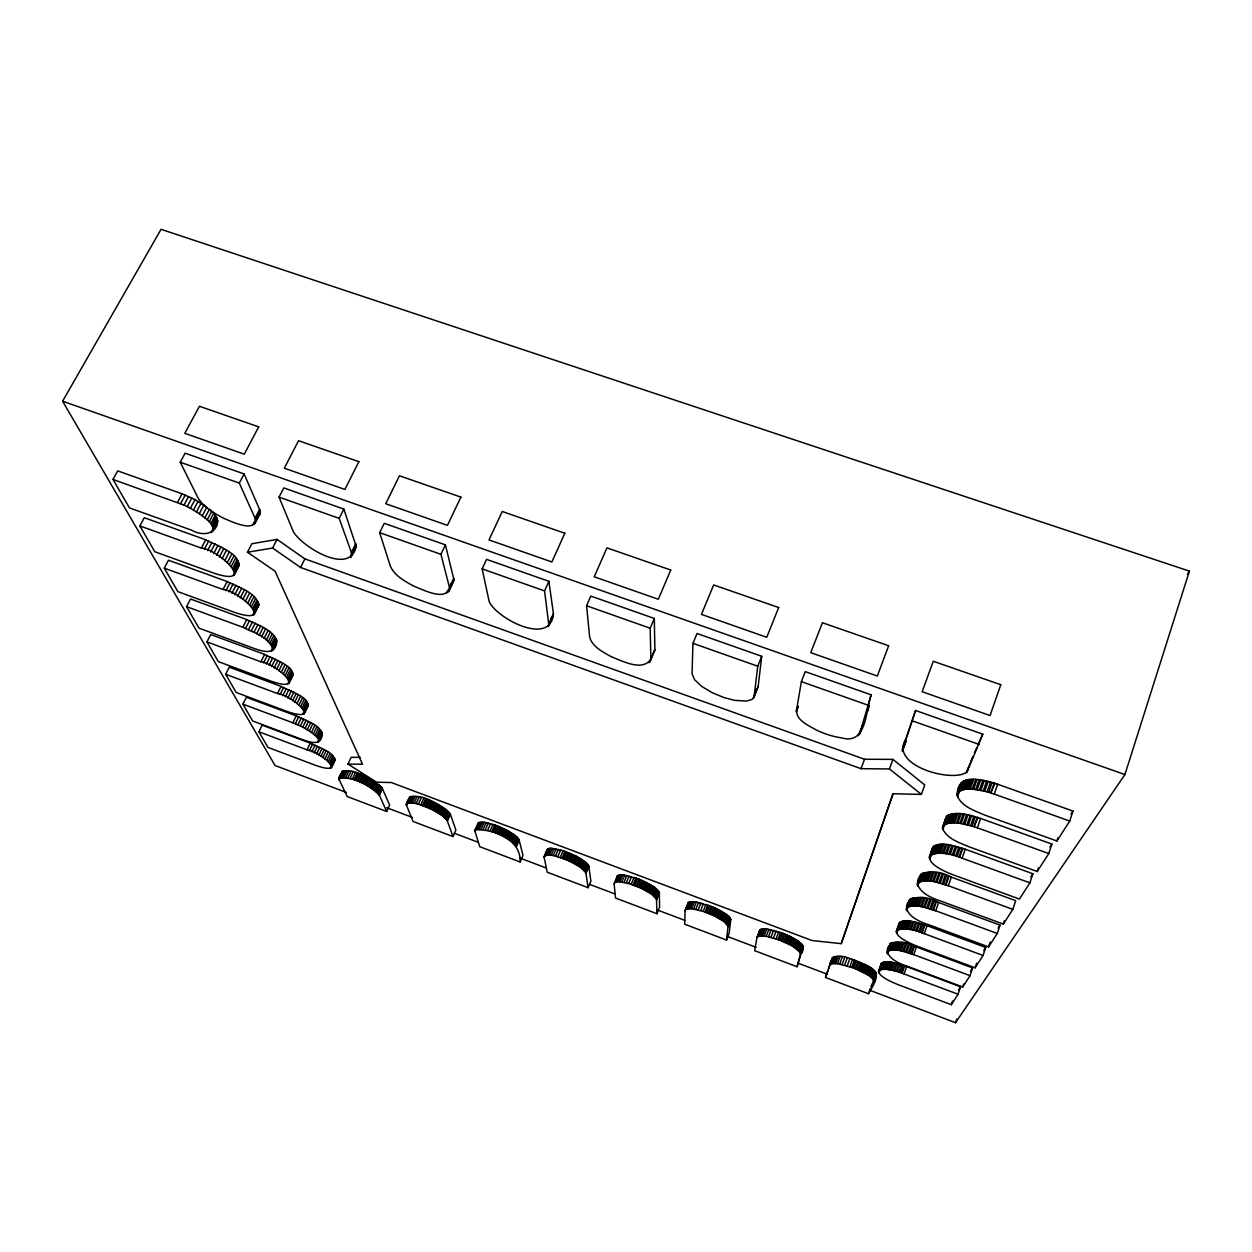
<?xml version="1.0" encoding="UTF-8"?>
<svg xmlns="http://www.w3.org/2000/svg" width="1252" height="1252" viewBox="0 0 1252 1252"><rect width="100%" height="100%" fill="white"/><g stroke="black" fill="none" stroke-linecap="round" stroke-linejoin="round"><path stroke-width="1.5" d="M356.194 546.42L343.846 509.079L283.781 487.92L279.055 497.122L293.391 531.818C302.436 546.936 349.95 576.311 356.194 546.42L350.638 557.563M291.074 676.784C298.899 667.019 270.604 658.067 264.626 654.389L210.696 634.545L206.924 641.885L218.349 661.635L271.042 681.166C307.726 693.843 278.32 664.389 260.917 661.807L206.924 641.885M1029.895 882.848L1019.441 899.061L953.695 875.038C910.752 858.637 933.522 845.554 962.131 858.215L1029.895 882.848L1032.884 873.755L965.229 849.216C955.839 847.103 938.39 838.73 932.333 849.216M685.079 910.58L684.672 924.211L726.567 940.049L729.18 933.256L730.761 919.844L728.789 916.339L714.657 907.716L696.331 901.988L688.412 902.504L685.079 910.58L688.412 902.504M692.951 643.34L692.059 673.732L694.531 679.679L701.746 686.425L711.997 692.591L723.875 697.536L734.736 700.384L746.662 701.057L752.092 699.367L754.017 697.223L758.196 686.299L761.717 656.283L697.035 633.496L692.951 643.34L757.757 666.236L754.017 697.223M942.49 828.261L946.668 816.226C956.951 810.154 970.018 815.459 980.598 818.417L1051.899 844.067L1048.785 853.567L1037.219 871.502L968.046 846.43C958.75 842.314 946.512 838.511 942.49 828.261L945.823 817.759M687.692 907.121L687.958 903.036M873.802 981.74L872.847 978.892L868.982 975.558L853.817 967.984L837.541 963.68L831.594 963.758L829.685 965.12L825.522 977.483L868.465 993.728C879.186 976.231 880.093 971.176 863.739 963.962C853.504 960.456 832.502 947.686 829.685 965.12M306.192 707.317C314.002 698.46 286.458 689.758 281.074 686.378L229.257 667.175L225.657 674.28L236.174 692.481L286.865 711.371C321.983 723.703 294.564 696.3 277.537 693.545L225.657 674.28M957.17 795.286C956.763 771.279 984.322 780.199 997.656 784.253L1072.995 811.077L1069.756 821.062L1056.907 840.984L983.916 814.77C974.119 810.467 961.067 806.304 957.17 795.286L961.614 782.516M212.809 531.098C221.557 523.446 216.909 514.682 209.413 509.298L204.858 517.905C224.124 531.521 205.046 537.937 192.072 530.363L129.425 507.874L112.977 479.422L117.704 470.877L182.072 493.804L195.015 499.611L206.783 507.17L202.229 515.808L204.858 517.905M796.241 711.903L801.374 681.636L805.255 671.62L871.204 694.86C865.68 709.743 867.057 745.3 841.751 737.882C832.971 736.645 824.426 733.875 816.414 730.057C808.604 725.44 791.984 718.57 798.119 707.067M902.254 749.932L915.572 710.494L982.789 734.173L967.139 771.655C954.337 783.627 888.075 765.755 906.057 738.79L915.572 710.494M322.202 733.578C321.764 747.334 308.884 741.669 301.482 739.275L252.654 720.98L242.919 704.14L246.362 697.286L296.239 715.878C305.238 720.823 330.982 727.49 318.133 741.857M237.16 567.751C244.844 554.636 214.061 544.542 205.704 539.784L144.309 517.718L139.864 525.918L154.794 551.725L214.608 573.4C256.863 587.125 220.086 549.972 201.353 548.079L139.864 525.918M333.58 761.498C337.68 752.577 316.459 746.865 310.261 743.156L262.184 725.143L258.898 731.778L267.928 747.381L315.019 765.128C347.336 776.756 323.345 752.906 307.022 749.838L258.898 731.778M797.086 966.732L800.466 954.102L799.965 952.13L792.626 946.152L779.918 940.158L766.208 936.308L758.524 936.214L756.928 937.67L754.674 950.691L797.086 966.732L803.111 946.543L798.792 941.394L784.081 933.663L766.756 928.968L760.387 929.579L756.928 937.67M614.122 883.834L615.155 882.191L618.441 881.658L628.739 883.505L641.18 888.2L651.353 893.912L656.502 899.296L656.924 913.71L615.546 898.06L614.122 883.834L617.361 875.758L622.807 874.851L639.24 879.217L654.139 886.995L659.35 892.958L659.601 906.996L656.924 913.71M616.939 876.995L617.361 875.758M406.305 804.801C408.95 784.785 443.521 805.599 450.407 814.316L455.9 830.076L452.989 836.571L413.097 821.468L406.305 804.801L409.764 797.008M726.567 940.049L728.054 926.277L723.938 921.488L714.25 915.807L703.217 911.378L691.589 908.702L685.689 909.422M409.42 797.524L409.529 798.948M257.349 607.126C261.308 593.855 236.425 586.64 227.16 581.523L168.472 560.239L164.278 568.142L177.878 591.648L235.126 612.557C275.346 625.953 241.307 591.648 223.044 589.504L164.278 568.142M650.148 661.682L654.874 649.616L654.311 618.457L590.819 596.077L586.562 605.749L589.692 637.299C592.478 646.924 602.728 651.854 610.819 656.471C622.307 661.056 642.777 671.917 650.883 659.068L650.164 628.222L654.311 618.457M445.415 544.87L440.939 554.307L449.452 587.376C446.573 602.055 422.91 589.661 413.755 586.124C404.897 581.272 394.818 575.936 390.405 566.358L379.669 532.663L384.254 523.32L445.415 544.87L453.944 579.692L448.905 591.32M958.062 994.244L951.317 1004.699L898.607 984.854C863.943 971.145 881.471 963.946 904.069 973.978L958.062 994.244L960.55 986.811L906.62 966.607C900.125 965.261 883.787 956.888 881.408 965.652M886.964 952.303C893.944 946.215 905.759 952.788 913.757 954.65L970.034 975.668L972.616 967.952L916.417 946.997C889.264 931.911 871.423 955.104 907.841 966.434L962.741 986.999L970.034 975.668M276.755 641.274C275.847 656.111 262.45 651.306 253.859 648.348L198.974 628.144L186.548 606.641L190.523 599.019L246.722 619.568C257.427 625.108 286.661 633.903 272.247 650.414M983.055 955.479L975.12 967.796L917.857 946.465C880.328 931.801 899.609 922.708 924.289 933.663L983.055 955.479L985.731 947.451L927.043 925.713C919.829 924.148 901.784 915.353 899.312 925.431M255.001 523.461L260.134 513.602L260.181 510.879L244.109 473.945L185.124 453.177L180.241 462.223L198.051 497.889C203.794 507.357 213.935 513.117 223.466 518.187C231.025 521.348 256.816 533.915 255.048 518.172L239.304 483.084L180.241 462.223M758.571 936.324L759.573 930.69M906.245 908.952C913.663 901.69 926.981 908.717 935.76 910.783L997.265 933.46L1000.035 925.118L938.624 902.504C908.999 886.322 889.139 912.395 928.765 924.743L988.595 946.903L997.265 933.46M917.215 884.272C924.884 876.306 939.078 883.568 948.327 885.743L1012.805 909.359L1015.685 900.657L951.301 877.12C920.267 860.327 899.202 888.106 940.659 901.033L1003.306 924.086L1012.805 909.359M960.675 784.221L960.863 787.195M474.743 830.608L474.915 829.966C492.74 828.636 521.192 838.918 520.143 861.971L479.766 846.696L474.743 830.608L478.311 822.783L484.18 822.235L495.448 825.178L508.062 830.874L516.732 836.837L519.189 840.217L522.976 855.398L520.143 861.971M859.764 733.437L871.204 694.86M802.172 952.866L803.189 949.141M867.855 710.995L869.342 705.471M758.196 686.299L753.235 698.413M548.908 625.624L544.573 590.913L548.892 581.319L486.574 559.362L482.161 568.877L489.156 601.508C496.872 618.785 550.943 646.846 553.415 613.59L548.892 581.319M869.561 990.191L955.526 1022.681L1124.922 774.55L1189.4 571.115L161.038 229.319L62.6 401.203L275.049 765.504L346.397 792.469M351.389 556.577L351.389 552.461L339.198 518.375L343.846 509.079M1056.907 840.984L1057.956 837.744M889.765 944.227L890 946.356M1037.219 871.502L1038.44 867.793M988.595 946.903L990.222 942.02M1003.306 924.086L1004.433 920.689M955.526 1022.681L956.763 1019.003M975.12 967.796L976.685 963.085M828.636 968.798L832.251 958.046M951.317 1004.699L952.537 1001.052M962.741 986.999L963.743 983.978M909.281 900.172L909.453 902.661M920.376 875.085L920.533 877.793M1069.756 821.062L994.291 794.112L997.656 784.253M942.772 826.476C950.409 819.215 963.038 824.317 972.068 826.085L975.308 816.695M957.311 793.878C963.289 785.583 976.31 790.028 984.761 791.248L988.141 781.404M962.131 858.215L965.229 849.216M972.068 826.085L974.072 826.711L977.296 817.306M974.072 826.711L978 817.525M984.761 791.248L987.155 791.859L990.535 782.015M987.155 791.859L988.689 792.297L992.053 782.437M1048.785 853.567L977.374 827.822L980.598 818.417M988.689 792.297L990.802 792.939L994.182 783.079M990.802 792.939L994.917 783.314M347.962 764.08L376.586 782.203L391.297 782.531L812.11 940.549L841.234 943.648L892.926 793.752L921.378 794.394L924.743 784.926L892.926 759.369L864.537 759.26L304.878 558.877L277.052 539.393L251.84 543.744L247.458 552.226L275.08 571.225L362.501 764.221L347.962 764.08L351.155 757.335L360.263 757.366M893.146 793.58L841.234 943.648M952.24 855.21L955.339 846.227M933.522 909.985L936.386 901.706M963.336 823.957L966.575 814.582M975.746 789.558L979.142 779.761M943.538 884.115L946.512 875.508M953.586 855.554L956.7 846.571M964.729 824.223L967.968 814.849M977.155 789.746L980.551 779.933M935.76 910.783L938.624 902.504M945.354 884.694L948.327 876.087M955.73 856.133L958.829 847.15M945.98 884.914L948.953 876.29M966.935 824.724L970.175 815.334M979.424 790.122L982.82 780.293M957.107 856.54L960.206 847.557M968.375 825.068L971.599 815.678M980.895 790.388L984.291 780.559M948.327 885.743L951.301 877.12M959.001 857.135L962.099 848.152M959.658 857.354L962.757 848.355M970.629 825.678L973.868 816.273M983.258 790.888L986.639 781.06M902.097 973.258L904.664 965.887M924.899 907.497L927.779 899.233M933.757 881.705L936.746 873.113M943.617 853.629L946.731 844.677M916.902 931.253L919.657 923.303M954.681 822.924L957.921 813.581M966.372 789.261L969.768 779.495M909.578 953.195L912.238 945.557M967.483 789.183L970.879 779.417M926.809 907.966L929.673 899.703M935.682 882.081L938.671 873.489M945.542 853.88L948.64 844.928M904.069 973.978L906.62 966.607M911.159 953.727L913.819 946.074M918.749 931.785L921.503 923.851M956.575 823.033L959.814 813.69M911.706 953.914L914.367 946.262M969.017 789.151L972.413 779.37M928.029 908.279L930.893 900.032M936.934 882.347L939.908 873.755M946.794 854.083L949.908 845.116M919.923 932.161L922.693 924.211M957.827 823.143L961.067 813.784M970.237 789.151L973.633 779.37M913.757 954.65L916.417 946.997M921.566 932.693L924.336 924.743M929.97 908.842L932.834 900.579M938.922 882.832L941.911 874.225M948.828 854.459L951.927 845.491M959.861 823.393L963.101 814.019M922.145 932.897L924.899 924.946M972.256 789.23L975.652 779.448M931.206 909.218L934.07 900.955M940.205 883.161L943.194 874.553M950.143 854.725L953.241 845.757M961.192 823.581L964.431 814.223M973.587 789.339L976.983 779.542M924.289 933.663L927.043 925.713M932.928 909.781L935.792 901.503M942.24 883.724L945.213 875.117M900.047 950.722L902.723 943.1M934.055 853.692L937.169 844.787M944.024 824.943L947.263 815.678M893.521 970.707L896.088 963.351M924.68 880.876L927.669 872.331M942.834 829.653L947.764 815.334M916.354 906.072L919.218 897.856M908.31 929.36L911.08 921.441M945.291 824.192L948.531 814.911M901.08 950.925L903.756 943.304M925.604 880.86L928.593 872.315M935.119 853.52L938.233 844.615M894.554 970.973L897.121 963.602M945.933 823.91L949.173 814.629M935.995 853.41L939.094 844.505M917.951 906.229L920.83 898.013M926.903 880.892L929.892 872.331M946.888 823.597L950.127 814.316M909.954 929.626L912.724 921.707M957.217 794.253L961.286 782.938M902.755 951.301L905.415 943.664M937.216 853.332L940.315 844.411M947.686 823.409L950.925 814.113M958.875 791.593L962.256 781.905M896.213 971.411L898.779 964.04M919.015 906.37L921.895 898.138M927.935 880.954L930.909 872.394M911.033 929.829L913.803 921.91M957.498 796.82L962.804 781.514M903.834 951.551L906.495 943.914M938.202 853.301L941.301 844.38M948.813 823.19L952.052 813.878M960.221 790.748L963.617 781.029M966.372 772.828L968.093 767.867M897.277 971.708L899.844 964.353M967.139 771.655L970.018 763.36M960.926 790.435L964.306 780.716M920.752 906.651L923.632 898.404M929.626 881.111L932.615 872.534M949.736 823.065L952.991 813.753M912.786 930.205L915.556 922.27M939.563 853.316L942.678 844.396M961.943 790.075L965.339 780.34M905.572 952.005L908.232 944.368M898.983 972.225L901.55 964.854M930.737 881.236L933.726 872.66M951.035 822.955L954.29 813.628M921.895 906.855L924.758 898.607M940.643 853.363L943.758 844.427M962.788 789.824L966.184 780.09M913.913 930.471L916.683 922.536M906.683 952.318L909.343 944.681M900.063 972.569L902.629 965.198M952.083 822.908L955.323 813.581M963.993 789.574L967.389 779.824M932.568 881.502L935.557 872.926M915.728 930.925L918.498 922.99M923.726 907.231L926.59 898.983M942.427 853.504L945.542 844.552M964.979 789.417L968.375 779.667M953.523 822.893L956.778 813.55M901.565 973.086L904.132 965.699M908.451 952.85L911.112 945.197M896.573 933.241L900.438 921.863M890.704 950.018L893.365 942.443M884.428 969.314L887.011 961.99M898.263 929.469L901.017 921.613M891.565 949.955L894.225 942.365M898.779 929.297L901.534 921.441M885.195 969.345L887.762 962.021M906.26 909.672L909.797 899.421M892.269 949.924L894.93 942.333M899.515 929.125L902.285 921.269M907.418 907.184L910.282 899.03M907.825 906.949L910.689 898.779M900.157 929.031L902.911 921.159M906.604 910.767L908.31 905.9M886.259 969.439L888.826 962.099M893.255 949.924L895.916 942.318M908.451 906.667L911.315 898.498M901.049 928.937L903.819 921.049M908.983 906.479L911.863 898.294M887.105 969.517L889.671 962.193M894.053 949.955L896.714 942.349M901.8 928.89L904.554 921.002M909.781 906.276L912.645 898.091M917.215 885.054L920.956 874.272M918.483 882.316L921.456 873.833M895.164 950.033L897.825 942.427M910.439 906.151L913.318 897.966M917.559 886.228L921.895 873.552M888.497 969.721L891.08 962.365M902.833 928.874L905.603 920.987M919.578 881.737L922.567 873.223M896.056 950.111L898.717 942.506M911.393 906.041L914.273 897.841M920.157 881.518L923.147 873.004M889.421 969.862L892.003 962.522M903.678 928.89L906.432 921.002M912.176 905.978L915.04 897.778M929.25 857.182L932.568 847.573M921.002 881.298L923.976 872.769M929.25 858.027L933.178 846.665M897.512 950.299L900.172 942.678M904.836 928.953L907.606 921.065M921.691 881.142L924.68 872.613M930.627 855.038L933.742 846.164M913.271 905.947L916.135 897.747M929.594 859.31L934.211 845.851M890.923 970.143L893.505 962.788M905.759 929.031L908.529 921.128M931.801 854.365L934.915 845.491M898.482 950.44L901.143 942.819M914.148 905.947L917.027 897.747M922.708 881.001L925.682 872.472M891.925 970.347L894.491 962.991M932.411 854.13L935.526 845.241M923.522 880.923L926.511 872.394M942.521 827.322L946.668 816.226M933.303 853.864L936.418 844.975M907.293 929.203L910.063 921.3M915.368 905.994L918.248 897.794M871.392 977.421L873.927 970.253M871.861 977.843L874.397 970.691M872.503 978.501L875.038 971.349M872.847 978.892L875.383 971.74M873.301 979.487L875.821 972.35M868.465 993.728L870.312 988.517M873.52 979.846L876.04 972.71M873.771 980.394L876.29 973.242M873.912 981.271L876.384 973.571M878.466 971.442L881.377 963.304M878.513 972.021L881.58 963.085M879.42 970.081L881.987 962.788M878.857 972.898L882.331 962.6M880.297 969.705L882.863 962.397M880.751 969.58L883.317 962.272M887.011 952.928L890.219 943.601M881.424 969.439L884.006 962.131M887.981 950.831L890.641 943.272M888.357 950.628L891.017 943.069M882.003 969.377L884.569 962.052M887.355 953.867L889.468 947.858M888.904 950.409L891.565 942.834M889.389 950.268L892.05 942.693M882.817 969.314L885.383 961.99M896.197 931.551L899.374 922.693M896.229 932.224L899.593 922.442M883.489 969.298L886.056 961.974M890.109 950.111L892.77 942.537M897.293 929.939L900.047 922.082M863.395 972.241L865.946 965.057M864.584 972.867L867.135 965.699M865.445 973.352L867.996 966.184M866.525 973.978L869.076 966.81M867.307 974.463L869.858 967.295M868.278 975.089L870.829 967.921M868.982 975.558L871.517 968.391M869.983 976.278L872.519 969.111M870.563 976.732L873.098 969.564M855.351 968.578L857.917 961.411M856.321 968.97L858.872 961.802M857.823 969.596L860.374 962.428M858.856 970.05L861.423 962.882M860.202 970.66L862.753 963.492M861.188 971.129L863.739 963.962M862.456 971.755L865.007 964.588M847.26 965.793L849.826 958.625M849.936 966.622L852.502 959.455M851.908 967.295L854.474 960.127M852.643 967.561L855.194 960.378M853.817 967.984L856.368 960.816M837.541 963.68L840.108 956.544M839.748 964.009L842.314 956.872M842.126 964.478L844.693 957.326M844.646 965.073L847.213 957.921M825.522 977.483L828.026 970.582M830.045 964.556L832.596 957.467M830.686 964.087L833.269 956.997M831.594 963.758L834.161 956.653M832.752 963.555L835.319 956.45M834.129 963.477L836.712 956.356M835.741 963.524L838.308 956.387M272.748 649.725C270.103 637.143 253.045 632.526 242.81 627.252L186.548 606.641M247.458 552.226L272.623 548.047L300.558 567.469L861.047 768.681L889.436 768.947L892.926 759.369M902.473 748.633L906.057 738.79M902.285 750.777L905.853 740.949M902.41 751.403L905.978 741.591M794.425 947.263L797.039 940.174M861.047 768.681L864.537 759.26M795.13 947.733L797.759 940.659M796.178 948.468L798.792 941.394M796.788 948.922L799.402 941.848M797.649 949.626L800.263 942.553M798.15 950.065L800.764 942.991M798.839 950.737L801.452 943.664M799.214 951.144L801.828 944.071M799.715 951.755L802.313 944.697M799.965 952.13L802.579 945.072M800.278 952.678L802.876 945.62M800.404 953.007L803.001 945.964M800.513 953.586L803.111 946.402M800.466 954.102L803.064 947.06M786.256 942.819L788.901 935.729M787.258 943.288L789.887 936.199M788.525 943.914L791.154 936.825M789.464 944.399L792.093 937.31M790.654 945.025L793.283 937.936M791.53 945.51L794.159 938.421M792.626 946.152L795.255 939.063M793.424 946.637L796.053 939.548M778.04 939.485L780.685 932.396M778.76 939.736L781.404 932.646M779.918 940.158L782.563 933.069M781.436 940.753L784.081 933.663M858.215 735.8L863.426 723.656M859.216 734.674L862.863 724.908M782.39 941.144L785.035 934.055M783.893 941.77L786.522 934.665M784.926 942.208L787.571 935.119M770.935 937.31L773.595 930.236M773.486 938.014L776.146 930.94M776.115 938.828L778.76 931.738M759.588 935.98L762.233 928.953M760.872 935.87L763.532 928.843M762.39 935.886L765.035 928.843M764.096 936.011L766.756 928.968M766.208 936.308L768.869 929.25M768.493 936.746L771.154 929.673M757.178 937.075L759.823 930.079M757.726 936.574L760.387 929.579M758.524 936.214L761.185 929.203M725.362 922.646L728.054 915.65M726.097 923.319L728.789 916.339M726.504 923.741L729.196 916.761M727.052 924.367L729.744 917.387M727.349 924.758L730.026 917.779M727.709 925.322L730.385 918.358M727.866 925.666L730.558 918.702M728.022 926.12L730.698 919.156L728.085 926.793M717.678 917.544L720.385 910.533M718.554 918.029L721.277 911.018M719.681 918.671L722.388 911.659M720.479 919.156L723.202 912.16M721.496 919.797L724.204 912.786M722.232 920.267L724.939 913.271M723.296 921.018L726.003 914.023M723.938 921.488L726.63 914.492M724.845 922.208L727.537 915.212M709.414 913.663L712.138 906.651M710.901 914.273L713.624 907.277M711.934 914.727L714.657 907.716M713.264 915.337L715.987 908.326M714.25 915.807L716.973 908.796M715.534 916.433L718.241 909.422M796.303 710.839L798.181 706.003M716.473 916.902L719.196 909.907M700.65 910.58L703.389 903.584M703.217 911.378L705.956 904.382M705.111 912.019L707.85 905.024M705.815 912.27L708.554 905.274M706.957 912.692L709.696 905.697M708.476 913.271L711.199 906.276M691.589 908.702L694.328 901.737M693.592 908.968L696.331 901.988M695.799 909.359L698.538 902.379M698.162 909.907L700.901 902.927M686.393 909.03L689.132 902.097M687.348 908.764L690.087 901.816M688.537 908.623L691.276 901.659M689.962 908.592L692.7 901.643M656.048 898.31L658.802 891.424M656.251 898.67L659.006 891.784M656.502 899.296L659.209 892.253M656.596 899.844L659.35 892.958M757.757 666.236L761.717 656.283M648.473 892.034L651.259 885.101M649.506 892.676L652.292 885.759M650.257 893.161L653.028 886.244M651.353 893.912L654.139 886.995M652.01 894.382L654.78 887.465M652.949 895.117L655.735 888.2M653.497 895.571L656.283 888.654M654.28 896.26L657.05 889.358M654.718 896.682L657.488 889.781M655.312 897.324L658.082 890.438M655.625 897.731L658.395 890.829M641.18 888.2L643.997 881.267M642.182 888.67L644.983 881.737M643.465 889.296L646.251 882.363M644.404 889.765L647.206 882.848M645.625 890.407L648.411 883.489M646.517 890.892L649.303 883.975M647.644 891.549L650.43 884.616M633.105 884.914L635.922 877.996M633.809 885.164L636.626 878.231M634.936 885.571L637.737 878.654M636.423 886.15L639.24 879.217M637.362 886.526L640.163 879.608M638.833 887.152L641.634 880.219M639.85 887.59L642.667 880.657M624.028 882.331L626.845 875.43M626.313 882.848L629.13 875.946M628.739 883.505L631.556 876.588M631.243 884.272L634.06 877.355M615.155 882.191L617.972 875.336M616.015 881.877L618.832 875.023M617.126 881.705L619.943 874.835M618.441 881.658L621.258 874.772M619.99 881.737L622.807 874.851M621.9 881.956L624.732 875.07M547.187 849.357L544.041 856.728L547.234 872.221L588.111 887.684L590.881 881.032L588.831 866.431L586.202 862.706L576.123 856.118L563.071 850.687L550.723 848.246L547.703 848.903L546.936 850.656M588.111 887.684L585.842 872.66L580.302 867.151L583.166 860.312M580.975 867.636L583.839 860.797M581.961 868.372L584.825 861.533M582.54 868.825L585.388 862.002M583.354 869.53L586.202 862.706M583.823 869.968L586.672 863.144M584.465 870.625L587.313 863.817M584.825 871.032L587.658 864.224M585.279 871.642L588.127 864.835M585.529 872.002L588.362 865.195M585.779 872.487L588.612 865.68M585.842 872.66L588.675 865.852M585.999 873.223L588.831 866.431M580.302 867.151L572.289 862.487L575.169 855.648M573.244 862.972L576.123 856.118M574.465 863.614L577.344 856.759M575.372 864.099L578.236 857.26M576.515 864.756L579.379 857.902M577.36 865.242L580.224 858.402M578.408 865.899L581.272 859.06M579.175 866.384L582.039 859.545M544.041 856.728C549.393 852.393 557.829 857.354 563.807 858.794L566.702 851.955M563.807 858.794L565.278 859.357L568.173 852.518M565.278 859.357L566.217 859.733L569.097 852.894M649.209 662.699L654.874 649.616M572.289 862.487L567.672 860.359L570.552 853.504M568.69 860.797L571.585 853.942M570.02 861.392L572.9 854.553M571.022 861.861L573.901 855.022M555.372 856.133L558.267 849.31M557.735 856.775L560.63 849.936M560.176 857.526L563.071 850.687M562.007 858.136L564.902 851.297M562.696 858.387L565.591 851.548M544.057 857.417L547.703 848.903M545.575 855.335L548.47 848.559M546.592 855.132L549.487 848.34M547.828 855.053L550.723 848.246M549.284 855.1L552.179 848.293M551.115 855.304L554.01 848.48M553.165 855.648L556.06 848.825M510.847 841.203L513.774 834.442M511.865 841.954L514.791 835.194M512.459 842.424L515.386 835.679M513.32 843.144L516.247 836.399M513.821 843.582L516.732 836.837M514.509 844.271L517.42 837.525M514.885 844.677L517.812 837.932M515.401 845.303L518.328 838.558M515.668 845.679L518.594 838.95M518.891 839.45L515.981 846.18L518.97 839.622M516.278 846.931L519.189 840.217M502.975 836.508L505.933 829.747M504.212 837.15L507.154 830.389M505.119 837.651L508.062 830.874M506.277 838.292L509.22 831.531M507.123 838.793L510.065 832.032M508.202 839.45L511.145 832.69M508.985 839.951L511.927 833.19M510.143 840.718L513.085 833.957M495.041 832.909L497.999 826.148M495.948 833.284L498.922 826.523M497.404 833.895L500.362 827.118M498.421 834.333L501.379 827.572M499.751 834.943L502.709 828.167M500.737 835.397L503.695 828.636M502.021 836.023L504.979 829.262M487.607 830.358L490.581 823.613M490.002 831.093L492.975 824.332M491.801 831.704L494.775 824.943M492.49 831.954L495.448 825.178M493.585 832.345L496.543 825.584M474.852 831.312L478.984 822.423M476.934 828.887L479.907 822.173M478.092 828.777L481.065 822.063M479.453 828.793L482.427 822.063M481.206 828.965L484.18 822.235M483.178 829.293L486.152 822.548M485.322 829.763L488.28 823.002M870.923 986.779L876.306 974.619M970.597 761.701L972.882 756.537M974.416 753.094L976.701 747.929M978.219 744.486L982.789 734.173M549.268 622.901L553.415 613.59M548.157 626.689L553.431 615.029M452.989 836.571L447.136 820.357L441.58 815.115L444.585 808.432M442.629 815.866L445.634 809.199M443.255 816.351L446.26 809.668M444.147 817.071L447.152 810.404M444.679 817.525L447.668 810.858M445.415 818.229L448.404 811.562M445.822 818.652L448.811 811.985M446.385 819.277L449.374 812.626M446.682 819.669L449.671 813.017M447.042 820.185L450.016 813.534M447.136 820.357L450.125 813.706M447.418 820.968L450.407 814.316M441.58 815.115L434.82 811.03L437.84 804.332M435.743 811.515L438.763 804.833M436.917 812.172L439.937 805.49M437.777 812.673L440.798 805.991M438.873 813.331L441.878 806.648M439.671 813.831L442.676 807.149M440.86 814.614L443.865 807.931M406.384 804.144C412.08 800.591 419.717 805.083 425.664 806.789L428.7 800.106M425.664 806.789L426.572 807.164L429.608 800.466M426.572 807.164L428.012 807.759L431.048 801.077M428.012 807.759L429.029 808.213L432.065 801.515M434.82 811.03L430.344 808.808L433.38 802.109M431.345 809.261L434.366 802.579M432.629 809.887L435.649 803.205M433.583 810.373L436.619 803.69M418.356 804.285L421.408 797.602M420.703 805.005L423.755 798.322M422.472 805.599L425.523 798.917M423.145 805.834L426.181 799.152M424.225 806.241L427.261 799.543M407.307 803.236L410.359 796.601M406.509 805.552L408.778 800.591M408.152 802.97L411.188 796.335M409.216 802.829L412.268 796.178M410.5 802.829L413.551 796.162M412.174 802.97L415.21 796.303M414.052 803.252L417.104 796.585M416.133 803.706L419.17 797.023M386.649 811.468L389.607 805.036L382.455 788.744C375.162 780.278 342.579 759.776 338.697 778.634L347.211 796.554L386.649 811.468L379.403 795.317C369.606 784.957 352.391 775.786 338.697 778.634M342.046 771.529L342.078 773.564M373.159 789.339L376.242 782.735M374.254 790.106L377.321 783.502M374.896 790.591L377.963 783.987M375.835 791.342L378.902 784.738M376.382 791.796L379.45 785.192M377.165 792.5L380.232 785.912M377.603 792.939L380.671 786.35M378.214 793.58L381.281 787.007M378.542 793.987L381.61 787.398M378.933 794.519L382.001 787.931M379.059 794.691L382.11 788.118M379.403 795.317L382.455 788.744M654.702 650.993L653.168 653.278M365.052 784.566L368.151 777.946M366.288 785.207L369.387 778.603M367.212 785.708L370.31 779.104M368.401 786.366L371.5 779.761M369.277 786.882L372.376 780.262M370.389 787.539L373.472 780.935M371.202 788.04L374.285 781.436M372.423 788.838L375.506 782.234M357.149 780.998L360.263 774.378M358.056 781.358L361.155 774.738M446.714 592.994L448.138 589.958M449.452 587.376L453.756 578.205M447.981 592.259L453.756 581.069M449.656 588.831L453.944 579.692M359.48 781.952L362.595 775.348M360.482 782.39L363.596 775.786M361.797 783.001L364.911 776.381M362.798 783.455L365.897 776.835M364.082 784.081L367.18 777.461M347.79 777.962L350.904 771.373M349.965 778.525L353.08 771.921M352.266 779.229L355.38 772.625M354.003 779.824L357.117 773.204M354.66 780.043L357.775 773.439M355.724 780.45L358.839 773.83M338.713 779.323L342.563 771.107M338.995 780.09L343.314 770.809M341.186 777.21L344.3 770.637M342.391 777.163L345.521 770.59M343.971 777.273L347.101 770.7M345.787 777.555L348.901 770.95M326.741 760.308L329.949 753.61M328.306 761.56L331.498 754.878M329.62 762.75L332.797 756.083M330.638 763.861L333.815 757.194M331.201 764.612L334.378 757.961M331.373 764.878L334.55 758.227M331.592 765.285L334.769 758.634M330.418 768.118L331.999 764.815M330.778 768.008L334.988 759.135M331.17 767.805L335.113 759.886M331.67 767.366L335.082 760.167M318.775 755.238L321.999 748.539M320.903 756.443L324.111 749.745M322.891 757.648L326.099 750.965M324.925 758.994L328.134 752.295M309.385 750.777L312.624 744.079M318.65 741.372L318.524 739.087L316.412 736.379L319.745 729.478M317.492 737.569L320.825 730.683M318.102 738.367L321.42 731.481M311.873 751.826L315.097 745.128M318.274 738.649L321.592 731.778M318.524 739.087L321.827 732.217M318.744 739.635L322.061 732.764M317.742 742.076L322.155 733.093M314.236 752.922L317.46 746.223M316.537 754.064L319.761 747.35M316.412 736.379L309.369 730.965L312.734 724.047M311.498 732.373L314.847 725.456M313.407 733.766L316.74 726.849M307.022 749.838L310.261 743.156M315.05 735.112L318.384 728.21M309.369 730.965L302.749 727.177L306.114 720.26M305.081 728.414L308.43 721.496M307.288 729.681L310.652 722.764M300.699 706.504L304.189 699.367M242.919 704.14L292.858 722.795L296.239 715.878M302.155 707.865L305.629 700.744M292.858 722.795L295.315 723.75L298.696 716.833M303.297 709.148L306.771 702.028M303.923 710.009L307.397 702.888M304.126 710.322L307.585 703.201M304.377 710.792L307.851 703.687M302.734 714.391L305.504 708.726M295.315 723.75L297.898 724.845L301.262 717.928M303.297 714.219L308.102 704.281M303.657 714.063L308.195 704.626M304.064 713.812L308.274 705.158M304.314 713.593L308.258 705.486M297.898 724.845L300.339 725.988L303.72 719.055M294.752 702.106L298.258 694.938M296.974 703.593L300.48 696.456M298.978 705.079L302.468 697.927M285.331 696.863L288.852 689.695M287.835 698.115L291.356 690.947M290.261 699.414L293.782 692.246M292.577 700.744L296.098 693.592M285.143 675.501L288.805 668.098M277.537 693.545L281.074 686.378M286.677 676.956L290.323 669.57M287.897 678.334L291.544 670.947M280.088 694.531L283.625 687.364M288.57 679.257L292.217 671.901M351.389 552.461L355.85 543.462M288.774 679.601L292.42 672.23M289.055 680.118L292.702 672.747M351.029 555.356L356.21 544.98M289.337 680.759L292.968 673.404M288.038 683.905L293.093 673.779M282.764 695.674L286.301 688.522M288.821 683.435L293.171 674.358M289.071 683.201L293.171 674.734M278.899 670.79L282.576 663.388M281.23 672.387L284.908 664.984M283.328 673.967L286.99 666.565M271.653 666.58L275.362 659.162M274.188 667.958L277.881 660.54M276.614 669.366L280.307 661.948M271.136 644.811L274.97 637.158M271.872 645.829L275.69 638.176M263.562 662.84L267.286 655.422M272.091 646.188L275.909 638.551M272.404 646.752L276.222 639.115M272.701 647.44L276.52 639.819M271.449 650.946L276.645 640.241M271.825 650.727L276.755 640.867M266.363 664.029L270.072 656.611M269.039 665.266L272.748 657.848M264.094 638.426L267.959 630.758M300.558 567.469L304.878 558.877M266.3 640.116L270.166 632.448M268.225 641.76L272.075 634.091M269.853 643.325L273.687 635.672M260.917 661.807L264.626 654.389M256.707 633.715L260.588 626.016M259.242 635.202L263.123 627.518M261.637 636.736L265.518 629.052M248.506 629.568L252.419 621.884M251.308 630.867L255.205 623.183M254.046 632.26L257.928 624.56M249.743 604.904L253.796 596.954M251.464 606.61L255.518 598.659M242.81 627.252L246.722 619.568M252.841 608.206L256.879 600.271M253.624 609.317L257.662 601.383M253.874 609.708L257.896 601.774M254.203 610.319L258.241 602.4M245.58 628.332L249.492 620.632M254.547 611.086L258.569 603.167M252.763 615.248L254.359 612.103M254.688 611.555L258.71 603.636M253.358 614.982L258.835 604.325M253.733 614.748L258.851 604.779M254.156 614.388L258.788 605.342M242.794 599.505L246.863 591.539M245.376 601.336L249.445 593.354M272.623 548.047L277.052 539.393M247.708 603.135L251.777 595.169M234.797 594.747L238.897 586.765M237.583 596.296L241.683 588.315M240.259 597.877L244.359 589.895M229.006 591.93L233.122 583.948M231.917 593.292L236.033 585.31M255.048 518.172L259.649 509.298M231.323 566.342L235.595 558.079M252.826 524.932L254.344 522.006M255.596 519.736L260.181 510.879M254.078 524.306L260.353 512.365M232.794 568.095L237.066 559.832M223.044 589.504L227.16 581.523M233.639 569.3L237.896 561.053M233.905 569.723L238.162 561.491M234.265 570.396L238.522 562.164M234.64 571.241L238.897 563.009M234.813 571.757L239.054 563.525M234.969 572.508L239.21 564.292M225.939 590.615L230.055 582.634M233.545 575.607L239.242 564.793M234.359 574.918L239.195 565.419M224.844 560.63L229.147 552.351M227.316 562.586L231.62 554.307M229.476 564.495L233.764 556.217M216.627 555.246L220.947 546.936M219.444 556.937L223.764 548.642M222.105 558.674L226.424 550.395M207.597 550.614L211.948 542.319M210.665 552.054L215 543.759M213.685 553.603L218.02 545.309M211.635 525.23L216.142 516.653M211.917 525.699L216.424 517.139M212.324 526.45L216.831 517.874M201.353 548.079L205.704 539.784M212.73 527.389L217.238 518.813M212.918 527.937L217.425 519.392M211.119 532.648L217.613 520.237M212.637 530.582L217.66 520.801M212.136 531.975L217.629 521.489M204.389 549.252L208.74 540.942M239.304 483.084L244.109 473.945M207.159 519.987L211.698 511.379M209.131 521.99L213.654 513.398M210.712 523.915L215.234 515.323M202.229 515.808L199.318 513.696L203.888 505.057M199.318 513.696L190.414 508.265L195.015 499.611M193.512 510.002L198.113 501.363M196.501 511.818L201.087 503.194M112.977 479.422L183.997 505.088L188.614 496.449M183.997 505.088L187.221 506.606L191.838 497.967M177.44 502.428L182.072 493.804M180.617 503.648L185.249 495.01M322.077 734.251L321.028 735.237M260.134 513.602L258.632 515.495M1187.397 574.465L1189.4 571.115M276.551 642.135L274.657 643.591M217.285 522.569L215.062 524.4M958.609 989.831L960.55 986.811M970.519 971.223L972.616 967.952M983.728 950.581L985.731 947.451M998.094 928.139L1000.035 925.118M1030.787 877.057L1032.884 873.755M1049.958 847.088L1051.899 844.067M1071.008 814.191L1072.995 811.077M553.04 616.344L551.177 618.316M478.311 822.783L477.81 824.645M755.895 689.789L757.037 688.819M353.972 549.409L355.067 548.595M450.986 583.902L452.254 583.15M991.537 793.173L994.291 794.112M974.776 826.93L977.374 827.822M62.6 401.203L1124.922 774.55M279.055 497.122L339.198 518.375M379.669 532.663L440.939 554.307M482.161 568.877L544.573 590.913M586.562 605.749L650.164 628.222M801.374 681.636L867.417 704.97M911.879 720.683L979.205 744.455M386.633 807.681L412.252 817.353M454.32 833.253L478.107 842.236M520.175 858.136L545.778 867.824M589.676 884.413L615.295 894.084M657.363 909.985L684.797 920.361M726.88 936.261L756.145 947.326M798.213 963.226L827.478 974.291M566.217 859.733L567.672 860.359M429.029 808.213L430.344 808.808M300.339 725.988L302.749 727.177M187.221 506.606L190.414 508.265M889.436 768.947L921.378 794.394M945.714 819.043L946.058 820.451M1000.786 684.719L990.066 715.534L922.176 691.73L933.256 661.259L1000.786 684.719M888.654 645.75L877.339 676.033L810.748 652.683L822.408 622.745L888.654 645.75M778.666 607.533L766.772 637.284L701.449 614.388L713.671 584.95L778.666 607.533M670.743 570.036L658.317 599.27L594.215 576.796L606.97 547.875L670.743 570.036M564.84 533.242L551.882 561.976L488.984 539.925L502.255 511.489L564.84 533.242M460.908 497.122L447.449 525.37L385.71 503.727L399.466 475.776L460.908 497.122M358.87 461.659L344.926 489.438L284.329 468.201L298.539 440.704L358.87 461.659M258.695 426.854L244.296 454.179L184.78 433.317L199.459 406.274L258.695 426.854"/></g></svg>
